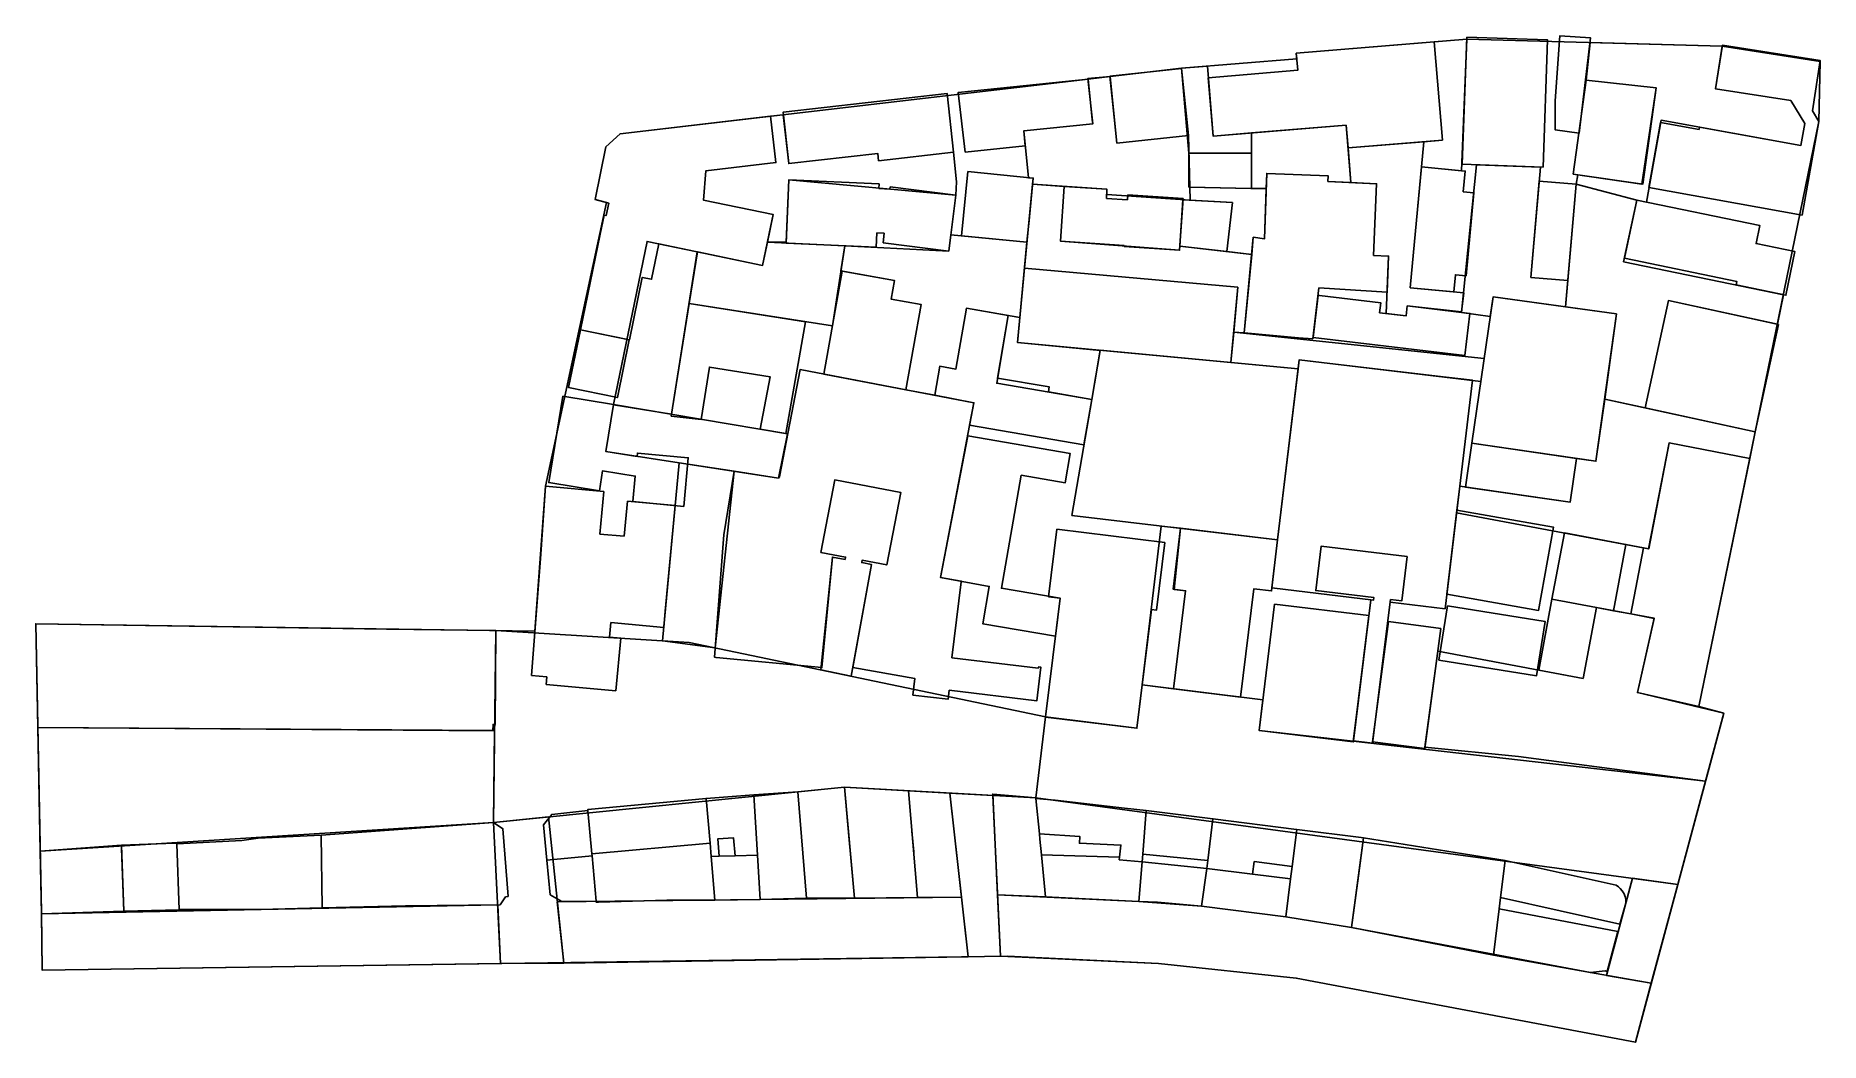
# Model space of a CAD drawing. Header units: millimetres. Extents: x -1 to 280, y -11 to 147.
import ezdxf

# ---------------------------------------------------------------- set-up
doc = ezdxf.new("R2010")
doc.units = ezdxf.units.MM
doc.header["$LTSCALE"] = 1000
doc.linetypes.add('DASH', pattern=[0.35, 0.25, -0.1])
for name, color, linetype, true_color in [('0_outline', 1, 'Continuous', 0xff0000), ('public_space', 152, 'Continuous', 0x005ebc), ('shop_cultural', 95, 'Continuous', 0x55954a), ('shop_dining', 12, 'Continuous', 0xd80a0e), ('shop_residential', 151, 'Continuous', 0x73b3f2), ('shop_retail', 33, 'Continuous', 0xf19151), ('shop_undefined', 254, 'Continuous', 0xe8e8e8)]:
    doc.layers.add(name, color=color, linetype=linetype, true_color=true_color)

msp = doc.modelspace()

# ---------------------------------------------------------------- linework, layer by layer
at = {"layer": '0_outline'}
for points in [[(168.1, 140.71), (179.35, 142.02), (197.49, 143.53), (197.42, 144.39), (224.25, 146.61), (264.47, 145.5), (279.89, 143.08), (279.7, 133.66), (260.8, 41.51), (264.72, 40.46), (250.81, -11.34), (197.42, -1.23), (175.73, 1.09), (151.94, 2.23), (0, 0), (-0.13, 9.16), (-1.03, 54.55), (77.56, 53.39), (79.24, 76.24), (88.85, 120.86), (87.02, 121.36), (88.73, 129.65), (90.97, 131.7), (164.66, 140.31)], [(164.66, 140.31), (168.1, 140.71)]]:
    msp.add_lwpolyline(points, dxfattribs=at)
at = {"layer": 'public_space'}
for points in [[(217.14, 126.48), (223.42, 125.85), (224.25, 146.61), (219.15, 146.19), (220.43, 130.7), (217.51, 130.46)], [(243.06, 140.15), (243.66, 146.08), (264.47, 145.5), (263.42, 138.78), (275.25, 136.93), (277.48, 133.35), (276.86, 129.87), (254.85, 133.84), (252.53, 120.96), (251.01, 121.27), (241.5, 123.76), (241.72, 125.26), (251.96, 123.76), (254.05, 138.96)], [(154.51, 132.15), (165.39, 133.27), (164.62, 140.42), (168.1, 140.71), (169.17, 130.25), (180.44, 131.41), (180.69, 121.25), (167.57, 122.15), (167.62, 122.97), (155.91, 123.77), (156.02, 124.72), (155.26, 124.79)], [(190.38, 128.63), (190.38, 131.83), (184.33, 131.33), (183.42, 142.36), (179.35, 142.02), (180.51, 128.63)], [(114.65, 134.47), (115.49, 127.17), (104.47, 125.89), (104.09, 121.27), (115.06, 119), (114.16, 114.62), (117.1, 114.62), (117.54, 124.47), (143.82, 122.02), (143.95, 124.15), (143.45, 128.8), (131.66, 127.46), (131.53, 128.61), (117.53, 127.02), (116.63, 134.7)], [(190.38, 131.83), (190.38, 123.08), (192.69, 123.08), (192.77, 125.47), (202.44, 125.08), (202.41, 124.21), (206.02, 124.03), (205.27, 133.06)], [(205.57, 129.47), (206.02, 124.03), (210.05, 123.83), (209.6, 112.55), (211.95, 112.45), (211.59, 103.41), (214.71, 103.04), (214.88, 104.59), (223.45, 103.66), (223.8, 106.64), (215.36, 107.47), (217.51, 130.46)], [(228.41, 106.01), (239.81, 104.44), (240.17, 108.59), (234.36, 109.1), (235.87, 126.46), (225.81, 126.82), (223.44, 103.58), (227.96, 102.92)], [(155.91, 123.77), (154.64, 110.54), (188.2, 107.55), (187.57, 100.49), (189.21, 100.34), (190.4, 112.71), (179.08, 114.03), (179.04, 113.37), (160.29, 114.8), (160.88, 123.43)], [(239.81, 104.44), (247.81, 103.34), (245.98, 89.93), (252.33, 88.55), (256.01, 105.45), (273.15, 101.72), (274.11, 106.37), (248.95, 111.56), (251.01, 121.27), (241.5, 123.76)], [(186.47, 113.17), (190.4, 112.71), (190.65, 115.41), (192.44, 115.18), (192.69, 123.03), (180.64, 123.3), (180.69, 121.25), (187.36, 120.86)], [(126.35, 114.07), (142.7, 113.24), (143.02, 115.78), (155.01, 114.62), (153.91, 102.8), (145.48, 104.24), (143.85, 94.67), (141.28, 95.1), (140.51, 90.53), (135.95, 91.4), (138.37, 104.8), (133.65, 105.65), (134.18, 108.6), (125.74, 110.13)], [(187.57, 100.49), (187.14, 95.71), (197.69, 94.72), (197.86, 96.11), (226.47, 92.68), (227, 96.34)], [(165.22, 89.89), (166.53, 97.62), (197.69, 94.72), (194.46, 67.75), (162.11, 71.62)], [(240.52, 73.68), (223.15, 76.2), (222.7, 72.46), (222.65, 72.04), (252.87, 66.37), (256.1, 83.04), (268.84, 80.6), (269.67, 84.77), (245.98, 89.93), (244.58, 80.14), (241.52, 80.58)], [(88.72, 81.7), (115.9, 77.49), (117.35, 84.48), (89.92, 89.09)], [(100.26, 79.91), (97.63, 51.89), (105.96, 50.77), (108.92, 78.56)], [(126.47, 65.06), (122.59, 65.8), (124.77, 77.21), (135.14, 75.23), (132.95, 63.82), (129.07, 64.56), (129.01, 64.2), (130.53, 63.91), (127.37, 46.29), (122.59, 47.29), (124.4, 65.07), (126.4, 64.69)], [(173.17, 44.94), (176.16, 69.94), (179.19, 69.62), (178.17, 59.97), (179.99, 59.75), (178.09, 44.33)], [(209.63, 58.68), (200.48, 59.77), (201.31, 66.76), (214.86, 65.14), (214.02, 58.15), (212.26, 58.36), (209.41, 35.75), (206.41, 36.11), (209.13, 58.33), (209.58, 58.28)], [(247.36, 56.62), (249.31, 67.04), (252.06, 66.53), (250.11, 56.1)], [(232.38, 33.67), (261.86, 29.8), (264.72, 40.46), (251.13, 43.72), (253.76, 55.42), (244.66, 57.12), (242.57, 45.96), (219.69, 50.25), (217.68, 35.15)], [(71.03, 23.28), (126.3, 28.83), (156.43, 27.15), (157.93, 39.9), (101.84, 51.63), (71.42, 53.48)], [(-0.32, 18.73), (71.03, 23.28), (71.21, 37.72), (-0.71, 38.2)], [(142.87, 27.91), (145.74, 2.14), (150.83, 2.22), (149.64, 27.53)], [(71.03, 23.28), (72.16, 1.06), (82.09, 1.13), (79.7, 24.15)], [(257.48, 13.51), (253.31, -2.03), (246.27, -0.81), (250.36, 14.48)], [(144.7, 11.49), (145.74, 2.14), (82.09, 1.13), (81.09, 10.78)], [(150.83, 2.22), (175.73, 1.09), (197.42, -1.23), (250.81, -11.34), (253.31, -2.03), (243.72, -0.36), (206.12, 6.75), (195.77, 8.44), (182.51, 10.09), (172.65, 10.85), (150.37, 11.9)], [(-0.13, 8.9), (0, 0), (72.16, 1.06), (71.72, 10.33)]]:
    msp.add_lwpolyline(points, close=True, dxfattribs=at)
for points in [[(89.92, 89.09), (95.22, 114.76), (103.09, 113.13), (99.05, 87.56), (89.91, 89.02)], [(103.09, 113.13), (101.83, 104.96), (124.4, 101.46), (126.35, 114.07), (114.16, 114.62), (113.41, 110.99), (103.14, 113.13), (101.83, 104.96)], [(101.83, 104.96), (103.09, 113.13)], [(166.53, 97.62), (165.22, 89.89), (150.26, 92.43), (152.08, 103.12), (153.91, 102.8), (153.54, 98.83), (166.53, 97.6), (165.22, 89.89)], [(165.22, 89.89), (166.53, 97.62)], [(89.91, 89.02), (89.92, 89.09)], [(157.93, 39.9), (156.43, 27.15), (257.48, 13.51), (261.86, 29.8), (191.56, 37.77), (192.15, 42.58), (173.17, 44.94), (172.32, 38.12), (157.93, 39.86)], [(157.93, 39.86), (157.93, 39.9)], [(12.48, 19.72), (12.5, 19.18)]]:
    msp.add_lwpolyline(points, dxfattribs=at)
at = {"layer": 'shop_cultural'}
for points in [[(277.07, 118.91), (252.94, 123.26), (254.78, 133.47), (260.84, 132.38), (260.9, 132.75), (276.86, 129.87), (277.48, 133.35), (275.25, 136.93), (263.42, 138.78), (264.49, 145.65), (279.91, 143.23), (278.67, 135.31), (279.7, 133.66)], [(145.27, 128.82), (154.75, 129.79), (154.51, 132.15), (165.39, 133.27), (165.31, 133.97), (164.66, 140.31), (144.2, 138.22)], [(243.06, 140.15), (241.01, 125.36), (251.83, 123.78), (254.05, 138.96)], [(154.64, 110.54), (153.54, 98.83), (187.14, 95.71), (188.2, 107.55)], [(194, 57.66), (208.83, 55.85), (206.39, 35.96), (191.56, 37.77)]]:
    msp.add_lwpolyline(points, close=True, dxfattribs=at)
for points in [[(225.06, 82.97), (228.41, 106.01), (247.81, 103.34), (244.58, 80.14), (225.06, 82.97)], [(225.06, 82.97), (225.06, 82.97)]]:
    msp.add_lwpolyline(points, dxfattribs=at)
at = {"layer": 'shop_cultural', "linetype": 'Continuous'}
for points in [[(141.42, 61.84), (146.68, 89.35), (119.3, 94.58), (116.04, 77.71), (115.9, 77.49), (108.92, 78.56), (107.29, 68.55), (105.84, 49.28), (106.05, 49.26), (106.08, 49.25), (122.75, 47.67), (124.4, 65.07), (126.4, 64.69), (126.47, 65.06), (122.59, 65.8), (124.77, 77.21), (135.14, 75.23), (132.95, 63.82), (129.07, 64.56), (129.01, 64.2), (130.53, 63.91), (127.63, 47.69), (137.38, 45.94), (137.07, 43.34), (142.61, 42.68), (142.78, 44.1), (156.58, 42.43), (157.22, 47.72), (156.88, 47.76), (156.77, 47.57), (143.22, 49.2), (144.66, 61.17), (144.68, 61.28), (141.43, 61.86)], [(141.43, 61.86), (141.42, 61.84)]]:
    msp.add_lwpolyline(points, dxfattribs=at)
msp.add_lwpolyline([(179.19, 69.62), (178.06, 59.98), (179.99, 59.75), (178.09, 44.31), (188.65, 43.01), (190.75, 60.06), (193.53, 59.72), (194.46, 67.75)], close=True, dxfattribs=at)
at = {"layer": 'shop_dining'}
for points in [[(197.42, 144.39), (219.15, 146.19), (220.43, 130.7), (205.57, 129.47), (205.27, 133.06), (184.33, 131.33), (183.57, 140.54), (197.64, 141.71)], [(224.25, 146.94), (236.98, 146.49), (236.26, 126.45), (223.53, 126.91)], [(241.94, 131.8), (243.74, 146.8), (238.91, 147.15), (238.16, 136.88), (238.17, 132.35)], [(217.14, 126.48), (224.01, 125.84), (223.7, 122.57), (225.36, 122.42), (224.14, 109.36), (222.48, 109.51), (222.23, 106.82), (215.36, 107.47)], [(235.68, 124.27), (234.36, 109.1), (240.17, 108.59), (241.5, 123.76)], [(251.01, 121.27), (249.07, 112.12), (266.76, 108.47), (266.65, 107.91), (274.5, 106.29), (275.92, 113.15), (269.8, 114.42), (270.39, 117.27)], [(84.72, 100.83), (82.84, 91.76), (90.54, 90.17), (92.41, 99.27)], [(81.95, 90.39), (89.92, 89.09), (88.72, 81.7), (93.64, 80.9), (93.69, 81.44), (101.7, 80.69), (100.98, 73.04), (92.97, 73.79), (93.35, 77.82), (88.22, 78.65), (87.71, 75.51), (79.74, 76.8)], [(145.69, 84.17), (161.82, 81.38), (161.04, 76.77), (154.11, 77.94), (151, 60.14), (160.25, 58.57), (159.51, 52.63), (148.09, 54.54), (149.08, 60.44), (141.42, 61.84)], [(224.06, 76.06), (240.52, 73.68), (241.52, 80.58), (225.06, 82.97)], [(268.84, 80.6), (260.81, 41.54), (251.13, 43.72), (253.17, 52.8), (253.78, 55.41), (250.11, 56.1), (252.06, 66.53), (252.92, 66.37), (253.38, 68.83), (256.1, 83.04)], [(237.67, 58.43), (244.66, 57.12), (247.36, 56.62), (249.31, 67.04), (239.63, 68.85)], [(221.25, 57.38), (236.61, 54.91), (235.24, 46.36), (219.88, 48.83)], [(136.36, 28.27), (142.87, 27.91), (144.7, 11.49), (137.77, 11.45)]]:
    msp.add_lwpolyline(points, close=True, dxfattribs=at)
for points in [[(155.4, 118.61), (156.02, 124.72), (145.73, 125.75), (144.72, 115.65), (155.01, 114.62), (155.41, 118.6)], [(155.41, 118.6), (155.4, 118.61)], [(12.5, 19.18), (12.83, 9.33), (-0.13, 8.9), (-0.32, 18.73), (12.48, 19.72)]]:
    msp.add_lwpolyline(points, dxfattribs=at)
at = {"layer": 'shop_dining', "color": 253, "linetype": 'Continuous', "true_color": 0xadadad}
for points in [[(105.13, 20.01), (86.52, 18.35), (85.91, 25.15), (85.9, 25.32), (104.52, 27.07)], [(44.05, 9.81), (43.93, 21.28), (71.03, 23.28), (72.53, 22.29), (73.34, 11.64), (72.95, 11.59), (72.09, 10.33), (57.18, 10.16)], [(173.81, 25.17), (184.3, 23.87), (183.49, 17.28), (173.26, 18.3)], [(21.21, 19.92), (21.56, 9.52), (12.83, 9.33), (12.48, 19.72), (20.86, 20.01), (21.21, 20)], [(44.05, 9.81), (34.35, 9.58), (21.65, 9.58), (21.56, 9.52), (21.21, 19.92), (21.24, 19.92), (31.41, 20.45), (34.01, 20.78), (43.93, 21.28)], [(105.31, 17.94), (105.9, 11.04), (98.33, 11.05), (87.58, 10.75), (87.22, 10.72), (87.2, 10.87), (86.56, 18.02), (86.52, 18.35), (105.13, 20.01)], [(208.01, 20.83), (207.21, 14.86), (206.12, 6.75), (195.77, 8.44), (196.53, 14.4), (196.78, 16.36), (197.52, 22.17), (207.64, 20.88)], [(113.04, 11.16), (105.9, 11.04), (105.31, 17.94), (106.58, 17.97), (109.06, 18.04), (112.6, 18.13)], [(183.33, 16.03), (182.51, 10.09), (175.55, 10.71), (172.65, 10.85), (173.15, 17.05)], [(249.32, 10.58), (248.37, 7.27), (229.59, 11.48), (230.32, 17.28), (230.32, 17.28), (247.78, 13.39), (248.16, 13.12), (248.4, 12.9), (248.72, 12.53), (249.02, 12.01), (249.19, 11.55), (249.28, 11.13)], [(248.06, 6.11), (246.38, -0.17), (246.04, -0.09), (243.72, -0.36), (228.44, 2.38), (229.36, 9.69), (229.36, 9.69)]]:
    msp.add_lwpolyline(points, close=True, dxfattribs=at)
msp.add_lwpolyline([(137.2, 18.65), (136.92, 21.88)], dxfattribs=at)
at = {"layer": 'shop_residential'}
for points in [[(168.09, 140.79), (179.35, 142), (180.44, 131.41), (169.17, 130.25), (168.76, 134.33)], [(143.45, 128.8), (131.66, 127.46), (131.54, 128.61), (117.53, 127.02), (116.62, 135.09), (142.46, 138.03)], [(180.51, 123.3), (180.51, 128.63), (190.38, 128.63), (190.38, 123.08)], [(273.35, 101.68), (256.01, 105.45), (252.33, 88.55), (269.67, 84.77)], [(222.7, 72.46), (237.9, 69.77), (235.57, 56.67), (221.11, 59.23)], [(126.3, 28.83), (127.86, 11.35), (137.77, 11.45), (136.36, 28.27)]]:
    msp.add_lwpolyline(points, close=True, dxfattribs=at)
at = {"layer": 'shop_residential', "linetype": 'Continuous'}
for points in [[(99, 87.23), (103.71, 86.71), (105.03, 94.96), (114.61, 93.42), (113.01, 85.22), (117.05, 84.54), (120.16, 102.12), (101.83, 104.96)], [(159.74, 69.43), (158.43, 58.8), (160.25, 58.57), (157.93, 39.9), (172.32, 38.12), (174.64, 56.79), (175.39, 56.69), (176.7, 67.33)]]:
    msp.add_lwpolyline(points, close=True, dxfattribs=at)
for points in [[(200.87, 106.29), (200.06, 99.64)], [(200.06, 99.64), (223.96, 96.78), (224.76, 103.42), (214.88, 104.59), (214.71, 103.04), (210.52, 103.54), (210.71, 105.11), (201.09, 106.25), (200.87, 106.29)]]:
    msp.add_lwpolyline(points, dxfattribs=at)
at = {"layer": 'shop_residential', "color": 253, "linetype": 'Continuous', "true_color": 0xadadad}
for points in [[(127.86, 11.35), (120.29, 11.33), (118.93, 28.07), (126.3, 28.83), (126.78, 23.46), (127.09, 19.94), (127.19, 18.88)], [(112, 27.6), (112.6, 18.13), (109.06, 18.04), (109.06, 18.04), (108.82, 20.86), (106.35, 20.68), (106.58, 17.97), (106.58, 17.97), (105.31, 17.94), (105.13, 20.01), (104.52, 27.07)], [(120.29, 11.33), (113.04, 11.16), (112.6, 18.13), (112, 27.6), (118.93, 28.07)], [(85.91, 25.15), (86.52, 18.35), (86.56, 18.02), (79.42, 17.36), (78.92, 22.9), (80.21, 24.53)], [(208.01, 20.83), (230.32, 17.28), (229.59, 11.48), (229.36, 9.69), (228.44, 2.38), (206.12, 6.75)], [(87.2, 10.87), (81.78, 10.84), (79.98, 11.9), (79.42, 17.36), (86.56, 18.02)], [(190.55, 15.13), (196.53, 14.4), (195.77, 8.44), (182.51, 10.09), (183.33, 16.03)]]:
    msp.add_lwpolyline(points, close=True, dxfattribs=at)
at = {"layer": 'shop_retail'}
for points in [[(115.06, 119), (104.09, 121.27), (104.47, 125.89), (115.49, 127.17), (114.65, 134.47), (90.97, 131.7), (88.73, 129.65), (87.02, 121.36), (89.18, 120.77), (88.77, 118.82), (88.44, 118.89), (87.83, 115.91), (84.72, 100.83), (92.45, 99.26), (94.47, 109.1), (95.93, 108.8), (97.08, 114.37), (113.41, 110.99), (114.44, 115.99)], [(123.02, 93.87), (125.95, 110.09), (134.18, 108.6), (133.65, 105.65), (138.37, 104.8), (135.95, 91.4)], [(152.08, 103.12), (145.48, 104.24), (143.85, 94.67), (141.28, 95.1), (140.51, 90.53), (146.68, 89.35), (146, 85.81), (164, 82.75), (165.22, 89.89), (158.4, 91.05), (158.53, 91.84), (150.4, 93.22)], [(237.67, 58.43), (235.58, 47.27), (242.57, 45.96), (244.66, 57.12)], [(211.96, 54.91), (209.44, 35.99), (217.65, 34.9), (220.17, 53.81)]]:
    msp.add_lwpolyline(points, close=True, dxfattribs=at)
at = {"layer": 'shop_retail', "color": 30, "linetype": 'DASH', "true_color": 0xff7f00}
for points in [[(131.75, 123.83), (117.54, 124.47), (117.09, 114.49), (131.3, 113.85), (131.4, 116.1), (132.55, 116.05), (132.36, 114.56), (142.7, 113.24), (143.82, 122.02), (133.48, 123.34), (133.44, 123), (131.71, 123.08)], [(167.62, 122.97), (160.88, 123.43), (160.29, 114.8), (170.34, 114.12), (170.33, 113.96), (179.04, 113.37), (179.59, 121.49), (170.88, 122.08), (170.83, 121.28), (167.52, 121.5)]]:
    msp.add_lwpolyline(points, close=True, dxfattribs=at)
at = {"layer": 'shop_retail'}
for points in [[(187.37, 120.86), (179.58, 121.29), (179.08, 114.03), (186.47, 113.17), (187.36, 120.86)], [(187.36, 120.86), (187.37, 120.86)]]:
    msp.add_lwpolyline(points, dxfattribs=at)
at = {"layer": 'shop_retail', "linetype": 'Continuous'}
msp.add_lwpolyline([(212.22, 57.96), (220.85, 56.93), (225.15, 92.92), (220.99, 93.41), (199.6, 95.9), (197.86, 96.11), (194.46, 67.75), (193.59, 60.19), (209.58, 58.28), (209.63, 58.68), (200.48, 59.77), (201.31, 66.76), (214.86, 65.14), (214.02, 58.15), (212.26, 58.36)], close=True, dxfattribs=at)
at = {"layer": 'shop_retail', "color": 253, "linetype": 'Continuous', "true_color": 0xadadad}
for points in [[(-0.71, 38.2), (-1.03, 54.55)], [(-1.03, 54.55), (54.21, 53.73), (71.28, 53.48), (71.42, 53.48), (71.32, 38.72), (70.97, 38.71), (70.95, 37.73), (-0.71, 38.2)]]:
    msp.add_lwpolyline(points, dxfattribs=at)
for points in [[(157.92, 11.55), (157.3, 18.18), (157.07, 20.66), (156.98, 21.5), (156.44, 27.04), (156.43, 27.15), (149.63, 27.74), (150.37, 11.9)], [(173.81, 25.17), (173.26, 18.3), (173.15, 17.05), (169.55, 17.41), (169.59, 17.8), (169.8, 19.72), (163.27, 20), (163.34, 21.08), (156.98, 21.5), (156.44, 27.04), (159.47, 26.81), (170.38, 25.51)], [(197.52, 22.17), (196.78, 16.36), (190.79, 17.12), (190.55, 15.13), (183.33, 16.03), (183.49, 17.28), (184.3, 23.87), (197.47, 22.19)], [(169.59, 17.8), (169.55, 17.41), (173.15, 17.05), (172.65, 10.85), (157.92, 11.55), (157.3, 18.18)]]:
    msp.add_lwpolyline(points, close=True, dxfattribs=at)
at = {"layer": 'shop_undefined', "color": 30, "linetype": 'DASH', "true_color": 0xff7f00}
for points in [[(202.41, 124.21), (202.44, 125.08), (192.77, 125.47), (192.44, 115.18), (190.65, 115.41), (189.21, 100.34), (197.75, 99.6), (200.03, 99.4), (200.99, 107.43), (211.72, 106.75), (211.95, 112.45), (209.6, 112.55), (210.05, 123.83)], [(79.24, 76.24), (88.39, 75.38), (87.76, 68.69), (91.61, 68.33), (92.13, 73.87), (99.64, 73.17), (98.08, 56.56), (97.83, 53.98), (89.52, 54.74), (89.29, 52.44), (91.08, 52.28), (90.32, 43.99), (79.33, 45), (79.44, 46.2), (77.02, 46.43), (78.51, 65.5)]]:
    msp.add_lwpolyline(points, close=True, dxfattribs=at)

doc.saveas('drawing.dxf')
